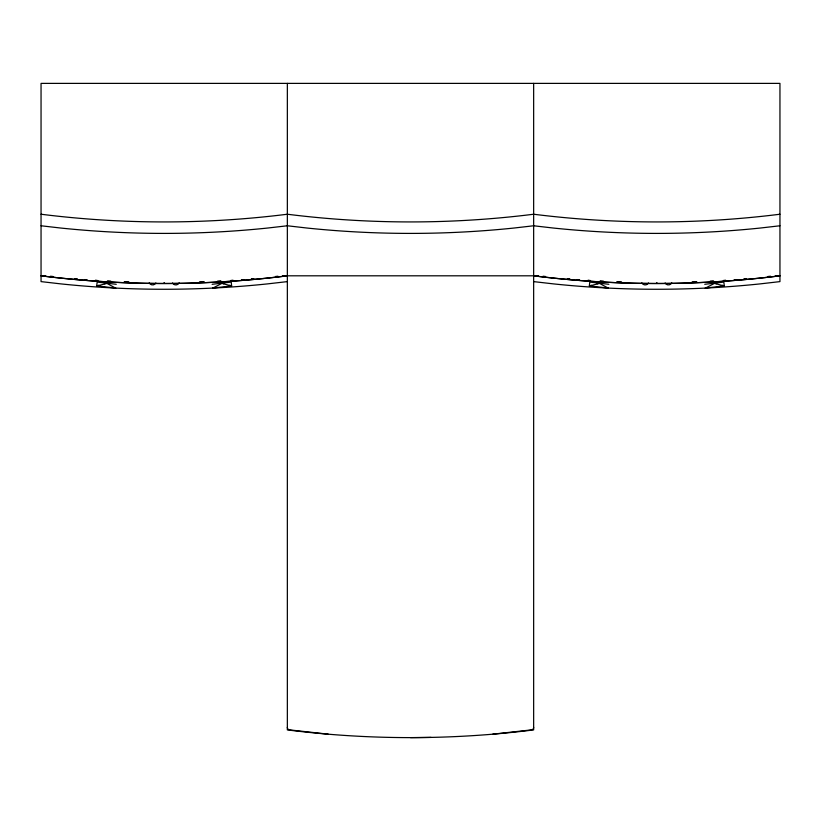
<?xml version="1.0" encoding="UTF-8"?>
<svg xmlns="http://www.w3.org/2000/svg" width="821" height="821" viewBox="0 0 821 821"><rect width="100%" height="100%" fill="white"/><g stroke="black" fill="none" stroke-linecap="round" stroke-linejoin="round"><path stroke-width="1.23" d="M97.032 285.934L106.956 283.409L115.494 288.058M104.688 283.748L105.406 283.029M589.396 285.903L589.755 282.085L608.874 284.282M589.632 285.934L599.556 283.409L608.094 288.058M589.663 285.934L591.428 285.308M597.288 283.748L598.006 283.029M155.877 282.978C154.44 285.626 150.654 285.554 149.206 282.886M648.477 282.978C647.04 285.626 643.254 285.554 641.806 282.886M179.194 282.886C177.746 285.554 173.96 285.626 172.523 282.978M671.794 282.886C670.347 285.554 666.56 285.626 665.123 282.978M212.906 288.058L222.429 283.091M705.506 288.058L715.029 283.091M98.828 285.308L97.042 285.79M106.956 283.409L107.582 283.276M599.556 283.409L600.182 283.276M275.466 276.503L277.909 276.225M212.126 284.282L231.245 282.085L231.594 285.913M212.567 288.099L231.686 285.903M287.35 281.613L267.502 283.892A994.826 994.826 0 0 1 60.898 283.892L41.05 281.613L41.05 83.383L779.95 83.383L779.95 281.613L760.102 283.892A994.826 994.826 0 0 1 553.498 283.892L533.65 281.613M779.95 225.775L760.698 227.992A1000.522 1000.522 0 0 1 552.902 227.992L533.65 225.775L514.398 227.992A1000.522 1000.522 0 0 1 306.602 227.992L287.35 225.775L268.098 227.992A1000.522 1000.522 0 0 1 60.302 227.992L41.05 225.775M768.066 276.503L770.509 276.225M704.726 284.282L723.845 282.085L724.276 285.882L705.167 288.099M492.723 734.19L531.515 729.879A2.637 2.637 0 0 0 532.613 729.387M217.432 281.357L221.065 281.162A989.048 989.048 0 0 1 217.432 281.408M710.032 281.357L713.665 281.162A989.048 989.048 0 0 1 710.032 281.408M204.142 282.024L199.329 282.167A989.048 989.048 0 0 0 204.131 282.034M696.742 282.024L691.929 282.167A989.048 989.048 0 0 0 696.731 282.034M410.5 737.617L431.076 737.402M41.05 275.805A989.048 989.048 0 0 0 287.35 275.805A989.048 989.048 0 0 1 41.05 275.805L45.668 275.805M282.732 275.805L538.268 275.805M775.332 275.805L779.95 275.805A989.048 989.048 0 0 1 533.65 275.805A989.048 989.048 0 0 0 779.95 275.805M163.902 282.835L164.487 282.835M656.502 282.835L657.087 282.835M714.455 283.368L723.968 285.934M221.855 283.368L231.337 285.934M616.858 282.024L621.671 282.167A989.048 989.048 0 0 1 616.869 282.034M124.258 282.024L129.071 282.167A989.048 989.048 0 0 1 124.269 282.034M603.568 281.357L599.935 281.162A989.048 989.048 0 0 0 603.568 281.408M110.968 281.357L107.335 281.162A989.048 989.048 0 0 0 110.968 281.408M328.277 734.19L289.485 729.879A2.637 2.637 0 0 1 288.387 729.387M723.958 285.79L722.254 285.298M543.092 276.225L545.534 276.503M589.314 285.903L608.433 288.099M50.492 276.225L52.934 276.503M116.274 284.282L97.155 282.085L96.724 285.882L115.833 288.099M715.163 283.081L716.312 283.748M713.418 283.276L714.044 283.409M222.563 283.081L223.712 283.748M220.818 283.276L221.444 283.409M229.654 285.298L231.368 285.934M598.571 283.091L599.145 283.368M105.971 283.091L106.545 283.368M533.65 83.383L533.65 729.92A989.048 989.048 0 0 1 287.35 729.92L287.35 83.383M41.05 214.23A989.048 989.048 0 0 0 287.35 214.23A989.048 989.048 0 0 0 533.65 214.23A989.048 989.048 0 0 0 779.95 214.23M287.771 728.73A2.637 2.637 0 0 1 287.35 727.293M533.65 727.293A2.637 2.637 0 0 1 533.229 728.73M253.658 278.74L251.247 278.966A989.048 989.048 0 0 0 253.658 278.781M746.258 278.74L743.847 278.966A989.048 989.048 0 0 0 746.258 278.781M233.143 280.382L230.722 280.556A989.048 989.048 0 0 0 233.143 280.433M244.001 279.592L241.59 279.766A989.048 989.048 0 0 0 244.001 279.612M725.743 280.382L723.322 280.556A989.048 989.048 0 0 0 725.743 280.433M736.601 279.592L734.19 279.766A989.048 989.048 0 0 0 736.601 279.612M579.41 279.766L576.999 279.592A989.048 989.048 0 0 0 579.41 279.807M590.278 280.556L587.857 280.382A989.048 989.048 0 0 0 590.268 280.597M86.81 279.766L84.399 279.592A989.048 989.048 0 0 0 86.81 279.807M97.678 280.556L95.257 280.382A989.048 989.048 0 0 0 97.668 280.597M569.753 278.966L567.342 278.74A989.048 989.048 0 0 0 569.753 278.996M77.153 278.966L74.742 278.74A989.048 989.048 0 0 0 77.153 278.996"/></g></svg>
